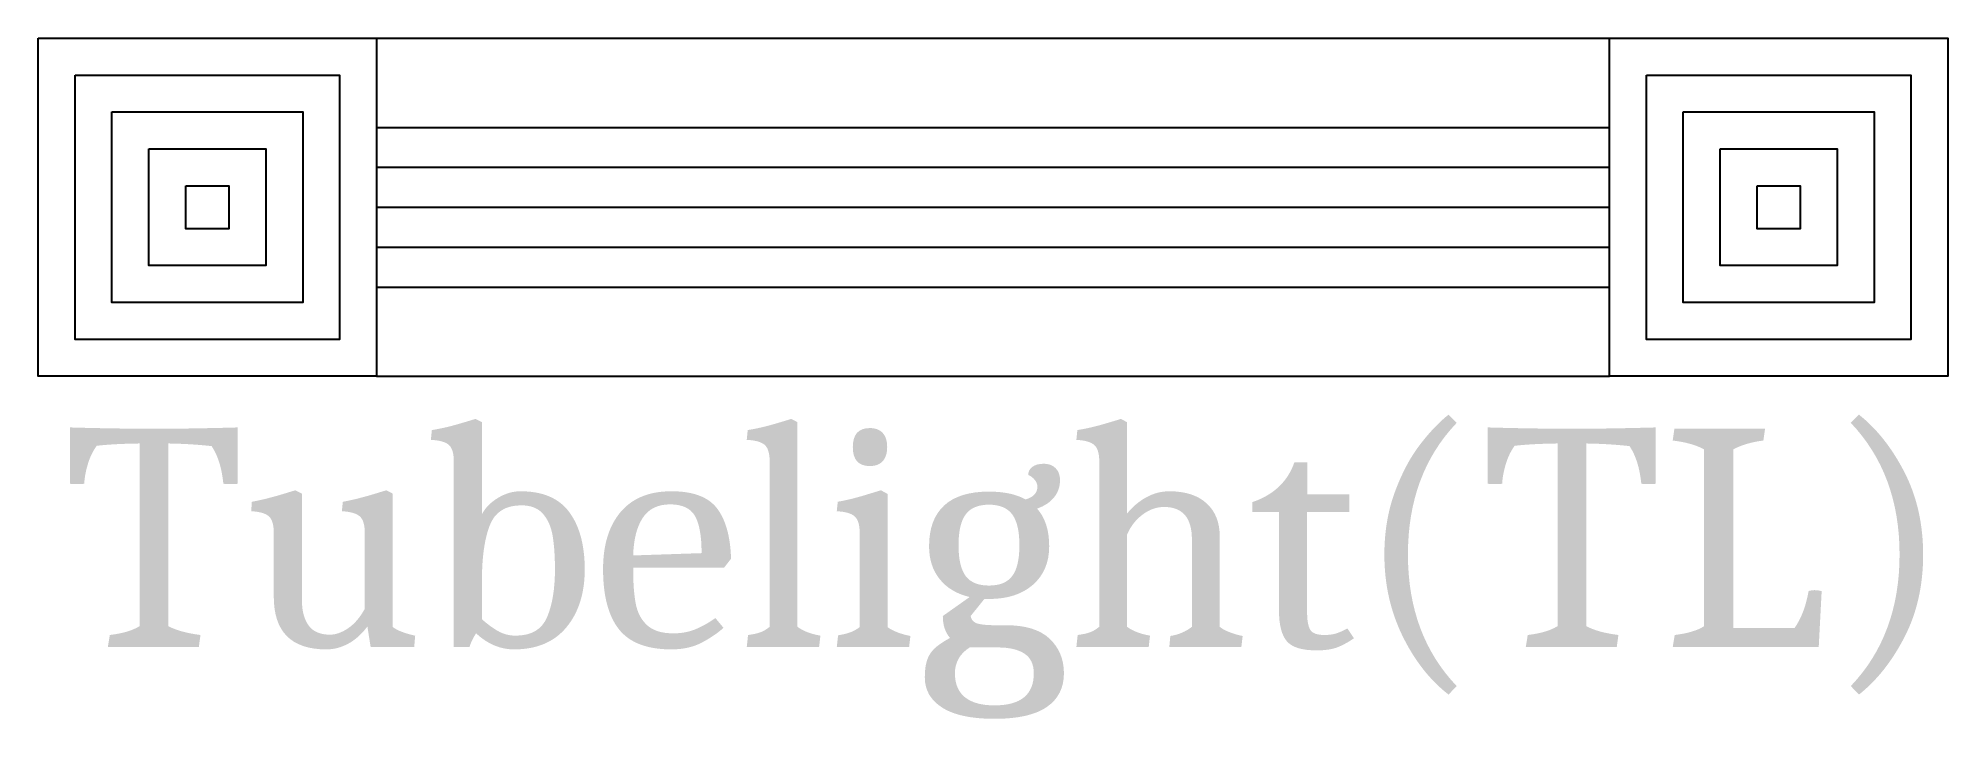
# Model space of a CAD drawing. Header units: inches. Extents: x 25.8 to 89.4, y 15.3 to 38.
import ezdxf

# ---------------------------------------------------------------- set-up
doc = ezdxf.new("R2010")
doc.units = ezdxf.units.IN
doc.header["$MEASUREMENT"] = 0
doc.layers.add('Electrical Loads and  Legend Sheet', color=6, linetype='Continuous', lineweight=25)
doc.styles.get("Standard").update_dxf_attribs({"font": 'Cambria.ttf'})

msp = doc.modelspace()

# ---------------------------------------------------------------- linework, layer by layer
at = {"layer": 'Electrical Loads and  Legend Sheet', "color": 6}
for p, q in [((37.046, 38.01), (78.14, 38.01)), ((37.046, 35.04), (78.14, 35.04)), ((37.046, 33.709), (78.14, 33.709)), ((37.046, 32.378), (78.14, 32.378)), ((37.046, 32.378), (78.14, 32.378)), ((37.046, 31.046), (78.14, 31.046)), ((37.046, 29.715), (78.14, 29.715)), ((37.046, 26.745), (78.14, 26.745))]:
    msp.add_line(p, q, dxfattribs=at)
for points in [[(25.773, 38.01), (37.046, 38.01), (37.046, 26.745), (25.773, 26.745)], [(78.14, 38.01), (89.412, 38.01), (89.412, 26.745), (78.14, 26.745)], [(27.002, 36.781), (35.817, 36.781), (35.817, 27.974), (27.002, 27.974)], [(79.369, 36.781), (88.183, 36.781), (88.183, 27.974), (79.369, 27.974)], [(28.231, 35.552), (34.588, 35.552), (34.588, 29.203), (28.231, 29.203)], [(80.598, 35.552), (86.955, 35.552), (86.955, 29.203), (80.598, 29.203)], [(29.46, 34.323), (33.359, 34.323), (33.359, 30.432), (29.46, 30.432)], [(81.826, 34.323), (85.726, 34.323), (85.726, 30.432), (81.826, 30.432)], [(30.689, 33.095), (32.13, 33.095), (32.13, 31.661), (30.689, 31.661)], [(83.055, 33.095), (84.497, 33.095), (84.497, 31.661), (83.055, 31.661)]]:
    msp.add_lwpolyline(points, close=True, dxfattribs=at)

# ---------------------------------------------------------------- texts
at = {"color": 6}
msp.add_text('Tubelight(TL)', height=7.27564, dxfattribs=at).set_placement((26.589, 17.723))

doc.saveas('drawing.dxf')
